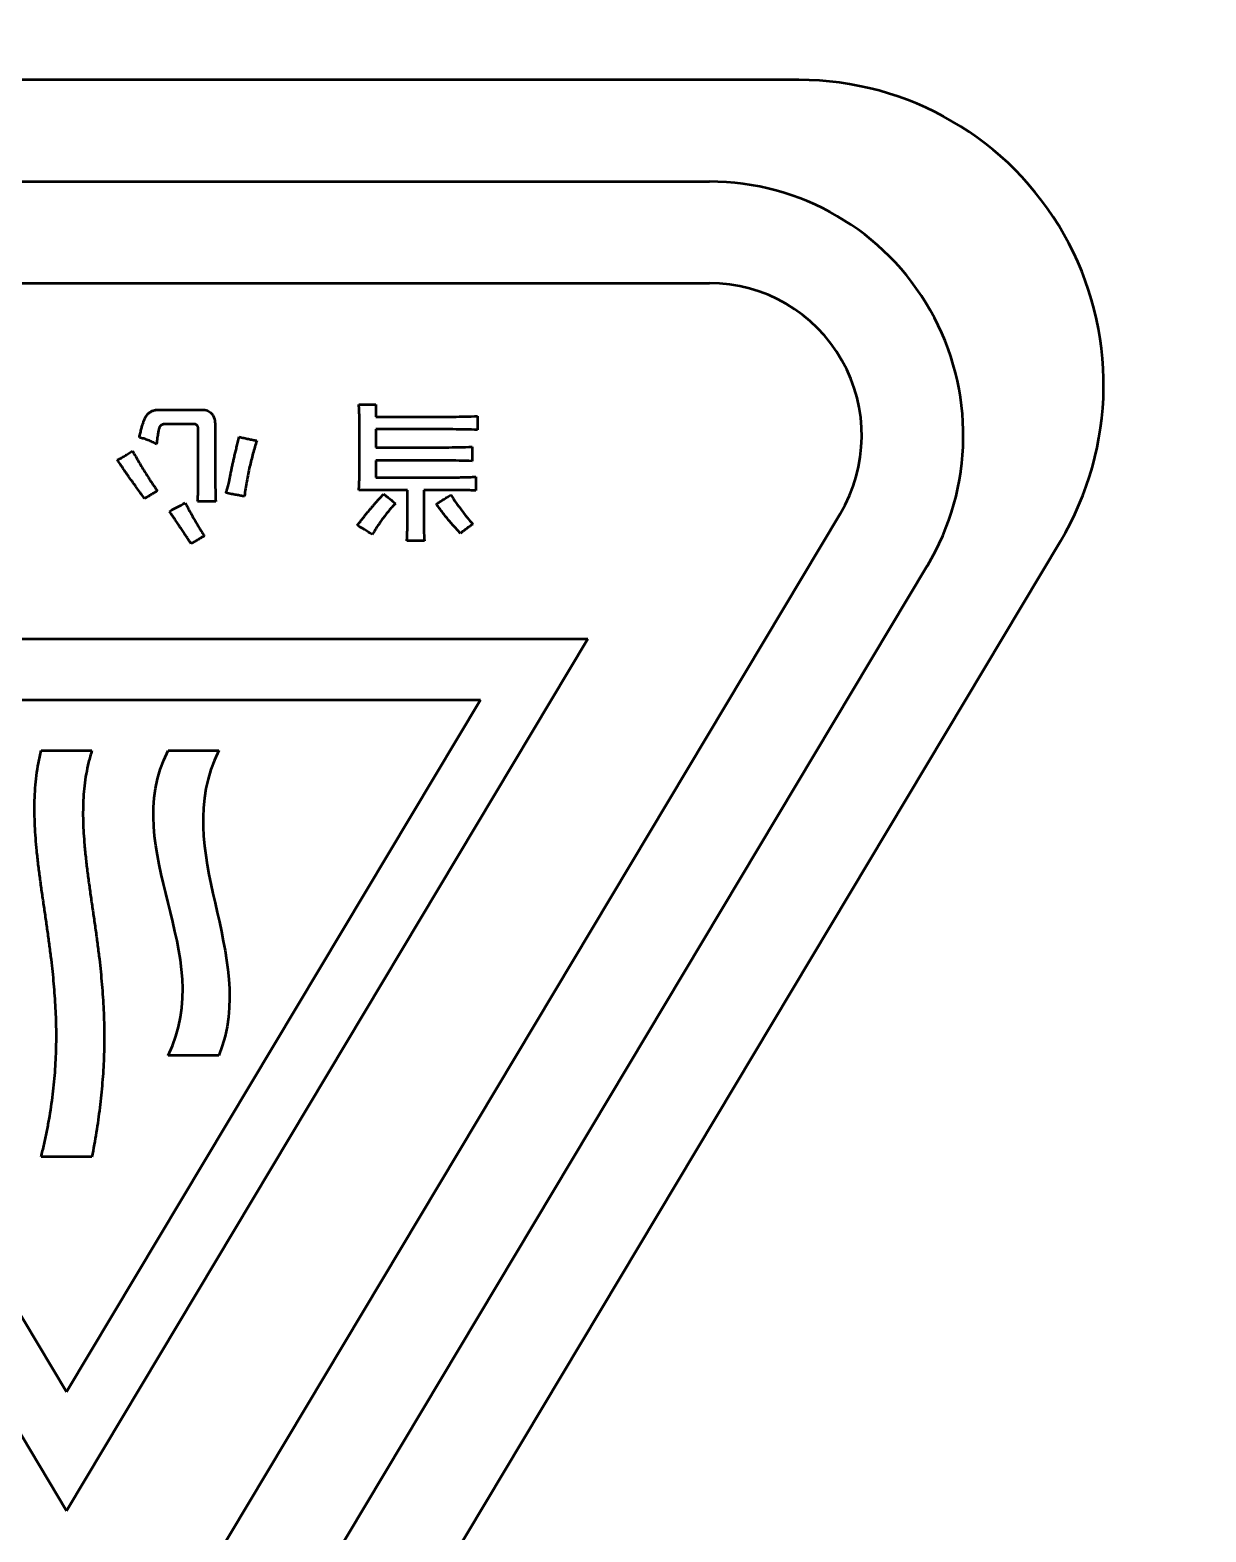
# Model space of a CAD drawing. Header units: millimetres. Extents: x 845401 to 948039, y 511594 to 550263.
# Drawn here: x 914102.45 to 914111.71, y 544575.78 to 544587.61 of the extents above; entities that cross this region are included whole.
import ezdxf

# ---------------------------------------------------------------- set-up
doc = ezdxf.new("R2010")
doc.units = ezdxf.units.MM
doc.layers.add('可见 (ISO)', color=7, linetype='Continuous', lineweight=50)

# ---------------------------------------------------------------- blocks, each defined once
blk = doc.blocks.new('A$C2A4E01FC')
at = {"layer": '可见 (ISO)', "color": 251}
for p, q in [((1751.815, 562.351), (1731.815, 562.351)), ((1732.521, 561.551), (1751.11, 561.551)), ((1732.521, 560.751), (1751.11, 560.751)), ((1746.785, 559.754), (1747.115, 559.754)), ((1748.349, 559.795), (1748.482, 559.795)), ((1748.482, 559.795), (1748.482, 559.699)), ((1748.482, 559.699), (1749.09, 559.699)), ((1749.283, 559.704), (1749.283, 559.595)), ((1747.051, 559.641), (1746.838, 559.641)), ((1747.084, 559.206), (1747.084, 559.597)), ((1747.217, 559.645), (1747.217, 559.211)), ((1748.354, 559.283), (1748.354, 559.634)), ((1749.09, 559.6), (1748.482, 559.6)), ((1748.482, 559.6), (1748.482, 559.458)), ((1749.242, 559.463), (1749.242, 559.35)), ((1748.482, 559.458), (1749.031, 559.458)), ((1749.031, 559.354), (1748.482, 559.354)), ((1748.482, 559.354), (1748.482, 559.222)), ((1749.27, 559.226), (1749.27, 559.118)), ((1748.731, 559.122), (1748.349, 559.122)), ((1748.482, 559.222), (1749.086, 559.222)), ((1748.731, 558.887), (1748.731, 559.122)), ((1749.086, 559.122), (1748.86, 559.122)), ((1748.86, 559.122), (1748.86, 558.887)), ((1747.222, 559.031), (1747.079, 559.031)), ((1752.14, 558.935), (1743.875, 545.119)), ((1745.248, 544.297), (1753.875, 558.719)), ((1748.865, 558.722), (1748.727, 558.722)), ((1752.826, 558.524), (1744.561, 544.708)), ((1741.939, 557.951), (1750.153, 557.951)), ((1746.046, 551.086), (1741.939, 557.951)), ((1750.153, 557.951), (1746.046, 551.086)), ((1746.046, 552.021), (1742.785, 557.471)), ((1742.785, 557.471), (1749.306, 557.471)), ((1749.306, 557.471), (1746.046, 552.021)), ((1745.846, 557.071), (1746.246, 557.071)), ((1746.846, 557.071), (1747.246, 557.071)), ((1747.246, 554.671), (1746.846, 554.671)), ((1746.246, 553.871), (1745.846, 553.871))]:
    blk.add_line(p, q, dxfattribs=at)
for radius in [28, 19.758]:
    blk.add_circle((1742.3, 551.351), radius, dxfattribs=at)
for centre, radius in [((1751.815, 559.951), 2.4), ((1751.11, 559.551), 2), ((1751.11, 559.551), 1.2)]:
    blk.add_arc(centre, radius, 329.112, 90, dxfattribs=at)
for points, knots in [([(1746.62, 559.536), (1746.622, 559.549), (1746.628, 559.572), (1746.636, 559.605), (1746.644, 559.634), (1746.653, 559.659), (1746.662, 559.681), (1746.67, 559.699), (1746.679, 559.713), (1746.689, 559.724), (1746.699, 559.732), (1746.709, 559.739), (1746.72, 559.745), (1746.732, 559.749), (1746.744, 559.752), (1746.757, 559.754), (1746.771, 559.755), (1746.78, 559.754), (1746.785, 559.754)], [0, 0, 0, 0, 0.0000375318, 0.0000713845, 0.0001018444, 0.0001286974, 0.0001521281, 0.0001721153, 0.0001888986, 0.0002029024, 0.0002153598, 0.0002276608, 0.0002399605, 0.0002522531, 0.0002648438, 0.0002778738, 0.0002912992, 0.000305404, 0.000305404, 0.000305404, 0.000305404]), ([(1747.115, 559.754), (1747.122, 559.754), (1747.136, 559.753), (1747.156, 559.748), (1747.173, 559.739), (1747.187, 559.727), (1747.199, 559.711), (1747.208, 559.692), (1747.214, 559.669), (1747.216, 559.653), (1747.217, 559.645)], [0, 0, 0, 0, 0.0000217504, 0.0000413819, 0.0000599363, 0.0000782145, 0.0000972343, 0.0001180079, 0.0001409207, 0.000166636, 0.000166636, 0.000166636, 0.000166636]), ([(1748.354, 559.634), (1748.354, 559.645), (1748.354, 559.67), (1748.353, 559.708), (1748.351, 559.75), (1748.35, 559.78), (1748.349, 559.795)], [0, 0, 0, 0, 0.0000346859, 0.0000729855, 0.000115247, 0.0001613097, 0.0001613097, 0.0001613097, 0.0001613097]), ([(1749.09, 559.699), (1749.122, 559.7), (1749.186, 559.7), (1749.251, 559.703), (1749.283, 559.704)], [0, 0, 0, 0, 0.0000954791, 0.0001930717, 0.0001930717, 0.0001930717, 0.0001930717]), ([(1746.838, 559.641), (1746.834, 559.641), (1746.827, 559.642), (1746.818, 559.641), (1746.809, 559.64), (1746.801, 559.638), (1746.795, 559.635), (1746.789, 559.631), (1746.784, 559.626), (1746.78, 559.62), (1746.776, 559.611), (1746.773, 559.601), (1746.77, 559.588), (1746.767, 559.572), (1746.764, 559.553), (1746.761, 559.532), (1746.758, 559.508), (1746.756, 559.491), (1746.755, 559.482)], [0, 0, 0, 0, 0.0000104903, 0.0000201061, 0.00002877, 0.0000367619, 0.0000441329, 0.000051135, 0.0000580526, 0.0000650966, 0.0000735471, 0.0000846749, 0.0000982846, 0.0001143714, 0.0001333294, 0.0001548312, 0.0001790321, 0.0002059425, 0.0002059425, 0.0002059425, 0.0002059425]), ([(1747.084, 559.597), (1747.084, 559.601), (1747.084, 559.607), (1747.082, 559.616), (1747.08, 559.624), (1747.076, 559.63), (1747.071, 559.635), (1747.066, 559.638), (1747.059, 559.641), (1747.054, 559.641), (1747.051, 559.641)], [0, 0, 0, 0, 0.00001026139, 0.00001910729, 0.00002704765, 0.00003401954, 0.00004054617, 0.0000471373, 0.00005394403, 0.00006166077, 0.00006166077, 0.00006166077, 0.00006166077]), ([(1749.283, 559.595), (1749.251, 559.597), (1749.187, 559.599), (1749.123, 559.6), (1749.09, 559.6)], [0, 0, 0, 0, 0.0000953618, 0.000193073, 0.000193073, 0.000193073, 0.000193073]), ([(1746.755, 559.482), (1746.744, 559.488), (1746.722, 559.5), (1746.688, 559.515), (1746.654, 559.527), (1746.631, 559.533), (1746.62, 559.536)], [0, 0, 0, 0, 0.000038131, 0.0000752101, 0.0001111966, 0.0001466773, 0.0001466773, 0.0001466773, 0.0001466773]), ([(1747.302, 559.099), (1747.304, 559.103), (1747.306, 559.11), (1747.31, 559.123), (1747.315, 559.138), (1747.319, 559.156), (1747.324, 559.176), (1747.329, 559.2), (1747.334, 559.225), (1747.34, 559.254), (1747.346, 559.284), (1747.353, 559.316), (1747.36, 559.349), (1747.368, 559.384), (1747.377, 559.421), (1747.386, 559.459), (1747.396, 559.499), (1747.403, 559.526), (1747.407, 559.54)], [0, 0, 0, 0, 0.0000108033, 0.0000239347, 0.0000397953, 0.000058354, 0.0000793282, 0.0001030549, 0.0001293692, 0.0001582385, 0.0001892278, 0.0002218335, 0.0002562606, 0.0002921773, 0.0003298818, 0.0003692472, 0.000410276, 0.0004529703, 0.0004529703, 0.0004529703, 0.0004529703]), ([(1747.407, 559.54), (1747.419, 559.537), (1747.443, 559.532), (1747.478, 559.524), (1747.512, 559.517), (1747.534, 559.513), (1747.545, 559.511)], [0, 0, 0, 0, 0.0000374031, 0.0000734807, 0.0001079995, 0.000141006, 0.000141006, 0.000141006, 0.000141006]), ([(1747.545, 559.511), (1747.539, 559.494), (1747.529, 559.461), (1747.514, 559.41), (1747.501, 559.358), (1747.488, 559.304), (1747.476, 559.248), (1747.466, 559.191), (1747.456, 559.132), (1747.45, 559.092), (1747.448, 559.072)], [0, 0, 0, 0, 0.000051627, 0.0001044867, 0.0001585654, 0.0002140659, 0.00027089, 0.0003290294, 0.0003885411, 0.0004495904, 0.0004495904, 0.0004495904, 0.0004495904]), ([(1749.031, 559.458), (1749.066, 559.458), (1749.136, 559.459), (1749.207, 559.461), (1749.242, 559.463)], [0, 0, 0, 0, 0.0001047497, 0.0002112669, 0.0002112669, 0.0002112669, 0.0002112669]), ([(1746.447, 559.359), (1746.456, 559.364), (1746.476, 559.374), (1746.505, 559.391), (1746.535, 559.41), (1746.555, 559.424), (1746.565, 559.431)], [0, 0, 0, 0, 0.0000319478, 0.0000657077, 0.0001011495, 0.0001385429, 0.0001385429, 0.0001385429, 0.0001385429]), ([(1746.661, 559.054), (1746.642, 559.08), (1746.604, 559.132), (1746.549, 559.209), (1746.496, 559.284), (1746.463, 559.335), (1746.447, 559.359)], [0, 0, 0, 0, 0.0000977351, 0.0001925445, 0.000284371, 0.0003732799, 0.0003732799, 0.0003732799, 0.0003732799]), ([(1746.565, 559.431), (1746.574, 559.416), (1746.591, 559.386), (1746.616, 559.342), (1746.641, 559.3), (1746.666, 559.259), (1746.69, 559.221), (1746.714, 559.184), (1746.738, 559.15), (1746.754, 559.127), (1746.762, 559.116)], [0, 0, 0, 0, 0.0000525804, 0.0001033498, 0.0001524048, 0.0001995783, 0.0002451137, 0.0002888761, 0.0003308783, 0.000371135, 0.000371135, 0.000371135, 0.000371135]), ([(1749.242, 559.35), (1749.207, 559.351), (1749.137, 559.354), (1749.067, 559.354), (1749.031, 559.354)], [0, 0, 0, 0, 0.0001044576, 0.0002112695, 0.0002112695, 0.0002112695, 0.0002112695]), ([(1748.349, 559.122), (1748.35, 559.137), (1748.351, 559.167), (1748.353, 559.209), (1748.354, 559.247), (1748.354, 559.272), (1748.354, 559.283)], [0, 0, 0, 0, 0.0000458915, 0.0000881533, 0.0001266248, 0.000161311, 0.000161311, 0.000161311, 0.000161311]), ([(1749.086, 559.222), (1749.1, 559.222), (1749.128, 559.222), (1749.173, 559.222), (1749.22, 559.224), (1749.253, 559.225), (1749.27, 559.226)], [0, 0, 0, 0, 0.0000418986, 0.0000863768, 0.0001337939, 0.0001839687, 0.0001839687, 0.0001839687, 0.0001839687]), ([(1746.762, 559.116), (1746.754, 559.111), (1746.738, 559.101), (1746.713, 559.086), (1746.688, 559.07), (1746.67, 559.06), (1746.661, 559.054)], [0, 0, 0, 0, 0.0000277753, 0.0000566974, 0.0000869127, 0.0001183655, 0.0001183655, 0.0001183655, 0.0001183655]), ([(1747.079, 559.031), (1747.08, 559.037), (1747.081, 559.048), (1747.081, 559.066), (1747.082, 559.085), (1747.083, 559.106), (1747.083, 559.129), (1747.083, 559.153), (1747.084, 559.179), (1747.084, 559.197), (1747.084, 559.206)], [0, 0, 0, 0, 0.0000161719, 0.0000340486, 0.0000534688, 0.0000744216, 0.0000970909, 0.0001214736, 0.0001474015, 0.0001748723, 0.0001748723, 0.0001748723, 0.0001748723]), ([(1747.217, 559.211), (1747.217, 559.181), (1747.218, 559.121), (1747.22, 559.061), (1747.222, 559.031)], [0, 0, 0, 0, 0.0000899842, 0.0001795111, 0.0001795111, 0.0001795111, 0.0001795111]), ([(1749.27, 559.118), (1749.253, 559.118), (1749.222, 559.12), (1749.175, 559.121), (1749.13, 559.122), (1749.1, 559.122), (1749.086, 559.122)], [0, 0, 0, 0, 0.0000484585, 0.0000951833, 0.0001403508, 0.000183966, 0.000183966, 0.000183966, 0.000183966]), ([(1746.856, 558.954), (1746.877, 558.965), (1746.919, 558.987), (1746.96, 559.01), (1746.981, 559.021)], [0, 0, 0, 0, 0.0000701299, 0.0001419132, 0.0001419132, 0.0001419132, 0.0001419132]), ([(1746.981, 559.021), (1746.988, 559.009), (1747, 558.984), (1747.02, 558.948), (1747.039, 558.913), (1747.058, 558.879), (1747.076, 558.848), (1747.095, 558.817), (1747.113, 558.789), (1747.125, 558.77), (1747.131, 558.761)], [0, 0, 0, 0, 0.000042702, 0.0000839555, 0.0001235353, 0.0001618319, 0.0001986175, 0.0002338986, 0.0002677734, 0.0003001614, 0.0003001614, 0.0003001614, 0.0003001614]), ([(1747.448, 559.072), (1747.438, 559.074), (1747.416, 559.078), (1747.382, 559.084), (1747.344, 559.091), (1747.317, 559.096), (1747.302, 559.099)], [0, 0, 0, 0, 0.0000299795, 0.0000647348, 0.0001038674, 0.0001477469, 0.0001477469, 0.0001477469, 0.0001477469]), ([(1748.336, 558.845), (1748.342, 558.852), (1748.354, 558.867), (1748.373, 558.89), (1748.392, 558.915), (1748.409, 558.936), (1748.424, 558.955), (1748.436, 558.97), (1748.451, 558.986), (1748.466, 559.004), (1748.483, 559.024), (1748.502, 559.044), (1748.522, 559.067), (1748.536, 559.082), (1748.543, 559.09)], [0, 0, 0, 0, 0.0000284502, 0.0000582412, 0.0000896409, 0.0001223812, 0.0001400792, 0.0001599521, 0.0001816293, 0.0002054857, 0.0002312801, 0.0002591271, 0.0002890287, 0.0003208707, 0.0003208707, 0.0003208707, 0.0003208707]), ([(1748.637, 559.016), (1748.629, 559.008), (1748.613, 558.991), (1748.59, 558.965), (1748.567, 558.937), (1748.544, 558.907), (1748.522, 558.876), (1748.499, 558.843), (1748.476, 558.808), (1748.462, 558.784), (1748.454, 558.772)], [0, 0, 0, 0, 0.0000338709, 0.0000686494, 0.0001048657, 0.000142288, 0.0001810152, 0.0002210054, 0.0002624718, 0.0003051543, 0.0003051543, 0.0003051543, 0.0003051543]), ([(1748.543, 559.09), (1748.559, 559.078), (1748.592, 559.054), (1748.622, 559.028), (1748.637, 559.016)], [0, 0, 0, 0, 0.0000608959, 0.0001196686, 0.0001196686, 0.0001196686, 0.0001196686]), ([(1748.959, 559.012), (1748.968, 559.018), (1748.986, 559.029), (1749.014, 559.047), (1749.043, 559.065), (1749.063, 559.078), (1749.073, 559.085)], [0, 0, 0, 0, 0.0000311605, 0.0000641238, 0.0000987994, 0.0001352811, 0.0001352811, 0.0001352811, 0.0001352811]), ([(1749.149, 558.781), (1749.14, 558.791), (1749.121, 558.811), (1749.094, 558.841), (1749.068, 558.87), (1749.044, 558.899), (1749.021, 558.928), (1748.999, 558.956), (1748.978, 558.984), (1748.965, 559.003), (1748.959, 559.012)], [0, 0, 0, 0, 0.0000411836, 0.0000813124, 0.000120372, 0.0001584079, 0.0001951748, 0.0002310339, 0.0002659291, 0.0002997053, 0.0002997053, 0.0002997053, 0.0002997053]), ([(1749.073, 559.085), (1749.086, 559.064), (1749.113, 559.023), (1749.156, 558.964), (1749.2, 558.907), (1749.231, 558.871), (1749.247, 558.854)], [0, 0, 0, 0, 0.0000745021, 0.0001475772, 0.0002192798, 0.0002896788, 0.0002896788, 0.0002896788, 0.0002896788]), ([(1747.028, 558.699), (1747.023, 558.707), (1747.011, 558.725), (1746.993, 558.752), (1746.974, 558.781), (1746.953, 558.812), (1746.931, 558.845), (1746.908, 558.879), (1746.883, 558.916), (1746.865, 558.941), (1746.856, 558.954)], [0, 0, 0, 0, 0.0000299106, 0.0000623917, 0.000097206, 0.000134307, 0.0001740269, 0.0002160352, 0.0002603782, 0.0003072947, 0.0003072947, 0.0003072947, 0.0003072947]), ([(1748.727, 558.722), (1748.727, 558.727), (1748.728, 558.738), (1748.729, 558.756), (1748.73, 558.774), (1748.73, 558.794), (1748.731, 558.816), (1748.731, 558.838), (1748.732, 558.863), (1748.731, 558.879), (1748.731, 558.887)], [0, 0, 0, 0, 0.0000160006, 0.0000335343, 0.0000522685, 0.0000721915, 0.0000936593, 0.0001163253, 0.0001403648, 0.0001657753, 0.0001657753, 0.0001657753, 0.0001657753]), ([(1748.86, 558.887), (1748.86, 558.86), (1748.86, 558.805), (1748.863, 558.75), (1748.865, 558.722)], [0, 0, 0, 0, 0.0000820817, 0.0001657728, 0.0001657728, 0.0001657728, 0.0001657728]), ([(1747.131, 558.761), (1747.123, 558.756), (1747.106, 558.746), (1747.082, 558.731), (1747.055, 558.715), (1747.037, 558.705), (1747.028, 558.699)], [0, 0, 0, 0, 0.0000278305, 0.0000570447, 0.0000877004, 0.0001198876, 0.0001198876, 0.0001198876, 0.0001198876]), ([(1748.454, 558.772), (1748.434, 558.785), (1748.395, 558.81), (1748.355, 558.833), (1748.336, 558.845)], [0, 0, 0, 0, 0.0000718428, 0.0001393696, 0.0001393696, 0.0001393696, 0.0001393696]), ([(1749.247, 558.854), (1749.238, 558.848), (1749.221, 558.835), (1749.196, 558.817), (1749.172, 558.799), (1749.157, 558.787), (1749.149, 558.781)], [0, 0, 0, 0, 0.0000323558, 0.0000634002, 0.0000932081, 0.0001218514, 0.0001218514, 0.0001218514, 0.0001218514])]:
    blk.add_open_spline(points, degree=3, knots=knots, dxfattribs=at)
for points, degree in [([(1745.846, 553.871), (1746.046, 554.671), (1746.046, 555.471), (1745.646, 556.271), (1745.846, 557.071)], 4), ([(1746.246, 557.071), (1745.998, 556.303), (1746.446, 555.503), (1746.398, 554.671), (1746.246, 553.871)], 4), ([(1746.846, 554.671), (1747.246, 555.471), (1746.446, 556.275), (1746.846, 557.071)], 3), ([(1747.246, 557.071), (1746.846, 556.271), (1747.566, 555.471), (1747.246, 554.671)], 3)]:
    blk.add_open_spline(points, degree=degree, dxfattribs=at)

msp = doc.modelspace()

# ---------------------------------------------------------------- block references
msp.add_blockref('A$C2A4E01FC', (912356.693, 544024.865))

doc.saveas('drawing.dxf')
